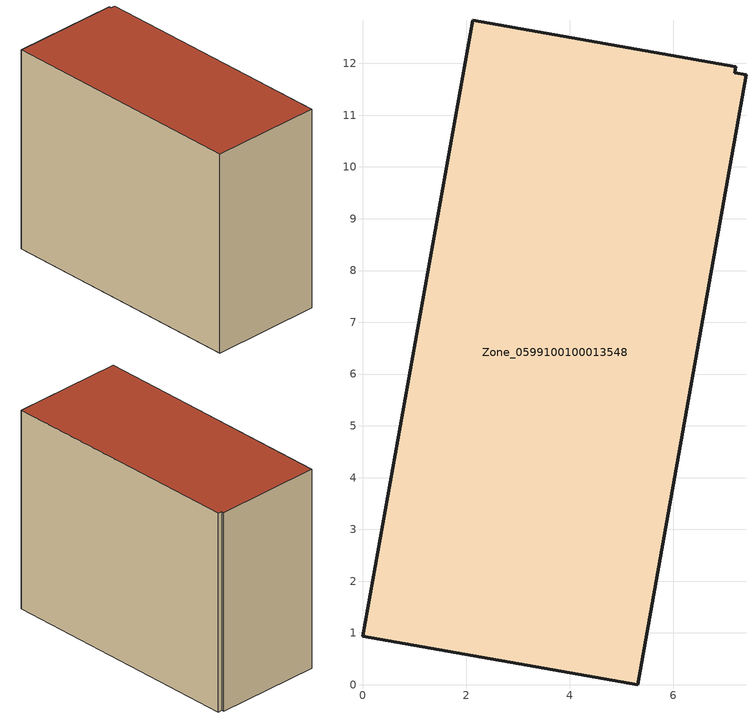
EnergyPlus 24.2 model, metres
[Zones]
Zone_0599100100013548
 floor ground (C_G): 0,0.94 2.13,12.83 7.21,11.93 7.18,11.82 7.41,11.78 5.31,0 z0
 wall outside (C_F): 0,0.94 5.31,0 7.41,11.78 7.18,11.82 7.21,11.93 2.13,12.83 0,0.94 z0:9.74
 roof outside (C_R): 2.13,12.83 0,0.94 5.31,0 7.41,11.78 7.18,11.82 7.21,11.93 z9.74
[BUILDING]
Pand.0599100100013548: North Axis=0; Terrain=City; Loads Convergence Tolerance Value=0.04; Temperature Convergence Tolerance Value=0.4; Solar Distribution=FullExterior; Maximum Number of Warmup Days=25; Minimum Number of Warmup Days=1
[Site:Location]
Rotterdam.The.Hague.AP_ZH_NLD Design_Conditions: Latitude=51.96; Longitude=4.45; Time Zone=1; Elevation=-4.5
[SITE:GROUNDTEMPERATURE:BUILDINGSURFACE]
18, 18, 18, 18, 18, 18, 18, 18, 18, 18, 18, 18
[MATERIAL] Thermal Absorptance=0.9; Solar Absorptance=0.7; Visible Absorptance=0.7
Name | Roughness | Thickness | Conductivity | Density | Specific Heat
G.TI.2015-2018 | MediumSmooth | 0.15 | 0.0428571 | 540 | 1210
F.TI.2015-2018 | Rough | 0.3 | 0.0666667 | 1920 | 840
R.TI.2015-2018 | MediumRough | 0.2 | 0.0333333 | 1500 | 1000
[CONSTRUCTION]
C_G: G.TI.2015-2018
C_F: F.TI.2015-2018
C_R: R.TI.2015-2018
[ZONE]
Zone_0599100100013548: Type=1; Multiplier=1; Ceiling Height=Autocalculate; Volume=Autocalculate; Floor Area=autocalculate; Part of Total Floor Area=Yes
[ZONEINFILTRATION:DESIGNFLOWRATE]
Infil_Zone_0599100100013548: Zone or ZoneList or Space or SpaceList=Zone_0599100100013548; Schedule=AlwaysOn; Design Flow Rate Calculation Method=Flow/Area; Flow Rate per Floor Area=0.0015; Constant Term Coefficient=1; Temperature Term Coefficient=0; Velocity Term Coefficient=0; Velocity Squared Term Coefficient=0
[HVACTEMPLATE:ZONE:IDEALLOADSAIRSYSTEM]
Zone_0599100100013548: Maximum Heating Supply Air Temperature=50; Minimum Cooling Supply Air Temperature=13; Maximum Heating Supply Air Humidity Ratio=0.0156; Minimum Cooling Supply Air Humidity Ratio=0.0077; Heating Limit=NoLimit; Cooling Limit=NoLimit; Dehumidification Control Type=ConstantSensibleHeatRatio; Cooling Sensible Heat Ratio=0.7; Dehumidification Setpoint=60; Humidification Control Type=None; Humidification Setpoint=30; Outdoor Air Method=None; Outdoor Air Flow Rate per Person=0.00944; Outdoor Air Flow Rate per Zone Floor Area=0; Outdoor Air Flow Rate per Zone=0; Demand Controlled Ventilation Type=None; Outdoor Air Economizer Type=NoEconomizer; Heat Recovery Type=None; Sensible Heat Recovery Effectiveness=0.7; Latent Heat Recovery Effectiveness=0.65
[ZONECONTROL:THERMOSTAT]
ThermostatControl_Zone_0599100100013548: Zone or ZoneList=Zone_0599100100013548; Control Type Schedule=DualSetpointControlType; Control 1=Thermostat_Zone_0599100100013548; Temperature Difference Between Cutout And Setpoint=0
[THERMOSTATSETPOINT:DUALSETPOINT]
Thermostat_Zone_0599100100013548: Heating Setpoint Temperature Schedule=HeatingSetpoint_Zone_0599100100013548; Cooling Setpoint Temperature Schedule=CoolingSetpoint_Zone_0599100100013548
[SCHEDULE:COMPACT]
HeatingSetpoint_Zone_0599100100013548: Through: 12/31, For: AllDays, Until: 24:00, 21
CoolingSetpoint_Zone_0599100100013548: Through: 12/31, For: AllDays, Until: 24:00, 24
DualSetpointControlType: Through: 12/31, For: AllDays, Until: 24:00, 4
AlwaysOn: Through: 12/31, For: AllDays, Until: 24:00, 1
